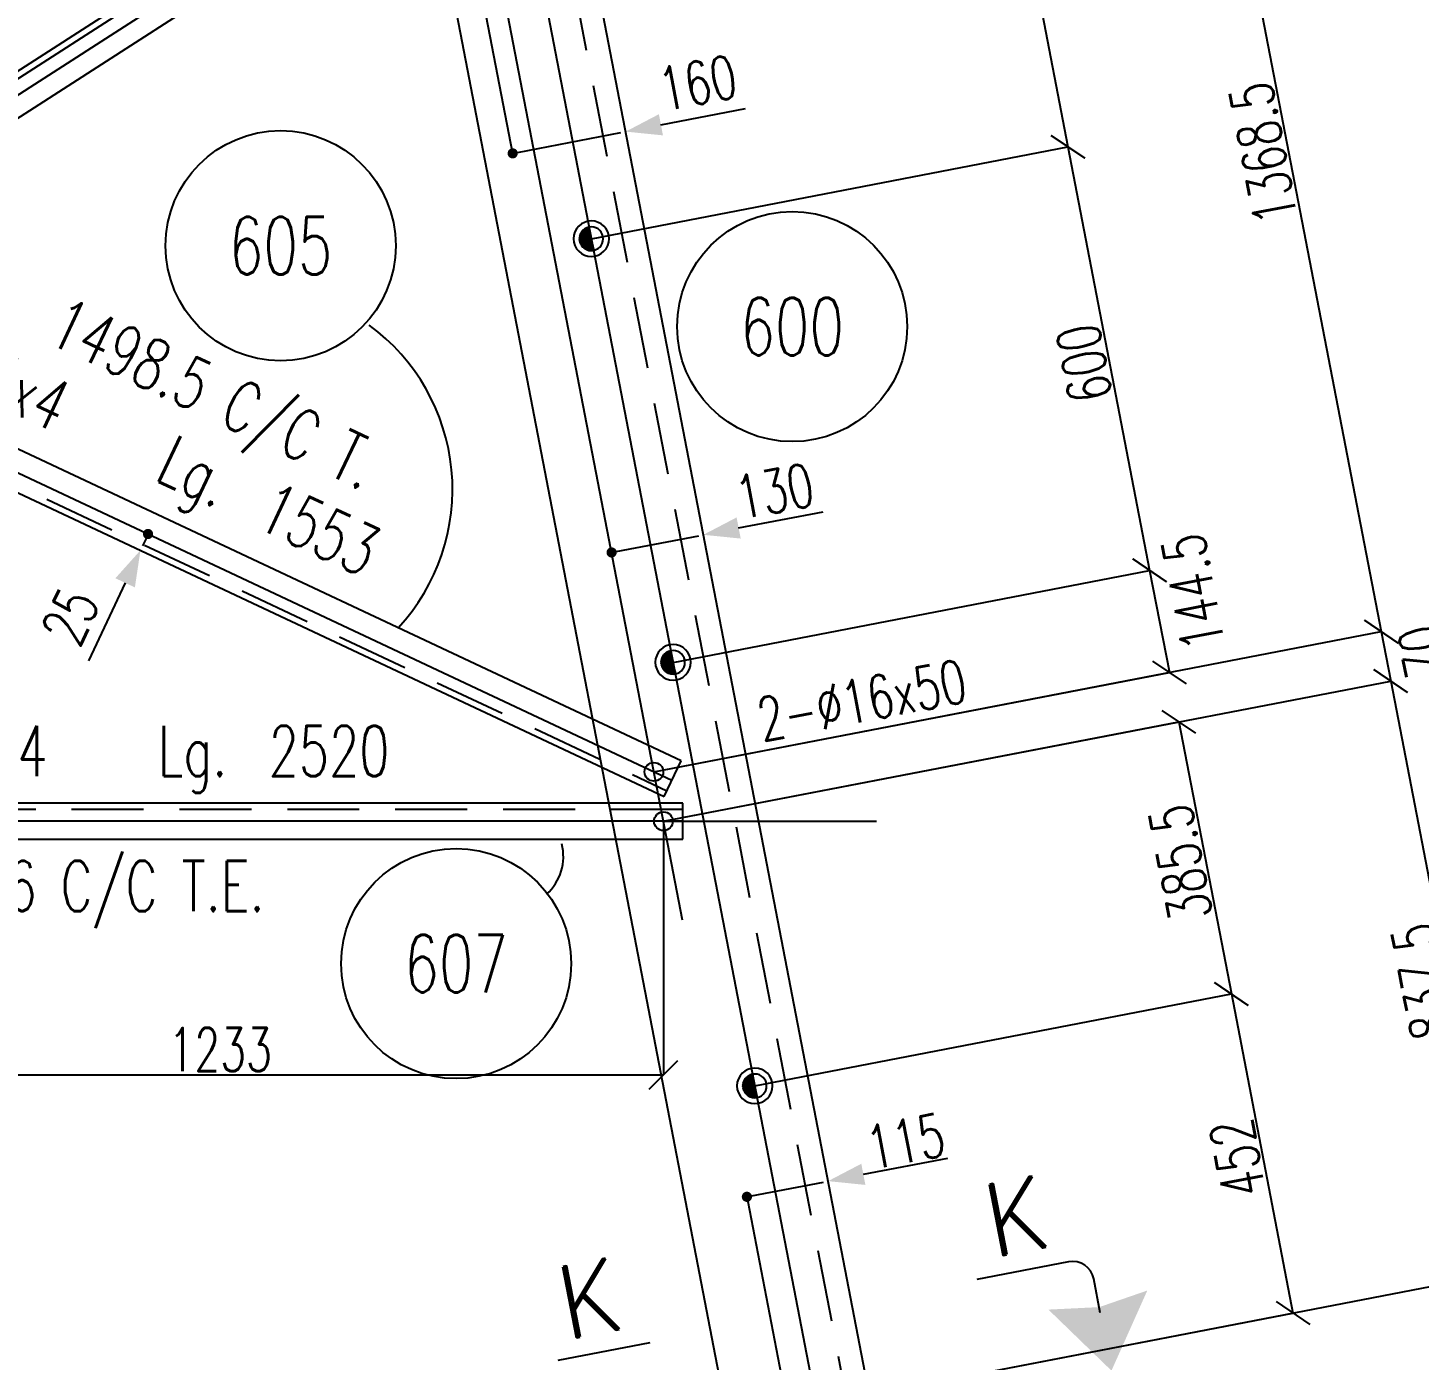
# Model space of a CAD drawing. Extents: x 591592 to 607812, y -3756 to 7724.
# Drawn here: x 601082 to 603017, y 3030 to 4883 of the extents above; entities that cross this region are included whole.
import ezdxf
from ezdxf.enums import TextEntityAlignment as Align

# ---------------------------------------------------------------- set-up
doc = ezdxf.new("R2010")
doc.units = 0
doc.header["$LTSCALE"] = 200
doc.header["$MEASUREMENT"] = 0
doc.linetypes.add('DASHED', pattern=[0.75, 0.5, -0.25])
doc.layers.get('0').update_dxf_attribs({"linetype": 'CONTINUOUS'})
for name, color, linetype in [('ASSI', 6, 'CONTINUOUS'), ('BOLLINI_1', 7, 'CONTINUOUS'), ('FORI', 2, 'CONTINUOUS'), ('LINEA_ANG', 2, 'CONTINUOUS'), ('LS', 7, 'CONTINUOUS'), ('LSP', 3, 'CONTINUOUS'), ('QT_MAL', 7, 'CONTINUOUS'), ('QT_MPR', 7, 'CONTINUOUS'), ('QT_MSP', 7, 'CONTINUOUS'), ('TRAT-Y', 7, 'DASHED')]:
    doc.layers.add(name, color=color, linetype=linetype)
doc.styles.add('QUOTE', font='ROMANS8.SHX', dxfattribs={"width": 0.7})
doc.styles.add('RD', font='ROMAND8.SHX', dxfattribs={"width": 0.7})
doc.styles.add('RQL', font='ROMANS8.SHX', dxfattribs={"width": 0.7})
doc.styles.add('RS', font='ROMANS8.shx', dxfattribs={"width": 0.7})
doc.styles.get("Standard").update_dxf_attribs({"font": 'ROMANS8.SHX', "width": 0.7})
doc.dimstyles.new('FRECCE1', dxfattribs={"dimtxt": 60, "dimasz": 6.66, "dimexe": 0, "dimexo": 0, "dimgap": 1, "dimtad": 1, "dimzin": 0, "dimdsep": 46, "dimtxsty": 'RS', "dimblk1": 'QUOTP', "dimblk2": 'QUOTF', "dimsah": 1, "dimcen": 0, "dimclrd": 2, "dimclre": 2, "dimclrt": 7, "dimadec": 0, "dimazin": 0, "dimtfac": 1, "dimtix": 1, "dimtmove": 2, "dimatfit": 3, "dimldrblk": 'QUOTP', "dimfxl": 1, "dimtolj": 1, "dimtzin": 0, "dimarcsym": 0})
doc.dimstyles.new('TRATTO', dxfattribs={"dimscale": 0, "dimtxt": 60, "dimasz": 40, "dimexe": 0, "dimexo": 0, "dimgap": 5, "dimtad": 1, "dimrnd": 0.5, "dimdsep": 46, "dimtxsty": 'RS', "dimblk1": 'OBLIQUE', "dimblk2": 'OBLIQUE', "dimsah": 1, "dimcen": 0.09, "dimclrd": 2, "dimclre": 2, "dimclrt": 7, "dimadec": 0, "dimazin": 0, "dimtfac": 1, "dimtix": 1, "dimtmove": 2, "dimatfit": 3, "dimfxl": 1, "dimtolj": 1, "dimtzin": 0, "dimarcsym": 0})

# ---------------------------------------------------------------- blocks, each defined once
blk = doc.blocks.new('ASSE98')
blk.add_line((0, 0), (1, 0))
at = {"color": 7, "flags": 1}
for tag, p in [('LAV1', (3.07431, 6.82847)), ('LAV2', (3.07431, 6.49513)), ('LAV3', (3.07431, 6.1618)), ('LAV4', (3.07431, 5.82847)), ('LAV5', (3.07431, 5.49513)), ('LAV6', (3.07431, 5.1618)), ('LAV7', (3.07431, 4.82847)), ('LAV8', (3.07431, 4.49513)), ('LAV9', (3.07431, 4.1618)), ('LAV10', (3.07431, 3.82847))]:
    blk.add_attdef(tag, p, '', height=0.2, dxfattribs=at)
at = {"color": 7, "style": 'QUOTE', "width": 0.5, "flags": 1}
for tag, p in [('TI', (1.38308, 6.82731)), ('DI_S', (1.38308, 6.42178)), ('D_S', (1.38308, 6.02092)), ('E_S', (1.38308, 5.68065)), ('NFORI', (1.36454, 5.29792)), ('ALAR', (1.36349, 4.93246)), ('FAM', (1.3775, 4.54645)), ('ALA', (1.38308, 4.19257)), ('DISP2', (1.38308, 3.84971)), ('DISP1', (1.38308, 3.50686)), ('PINZAF', (1.38308, 3.164)), ('PINZAI', (1.38308, 2.82114)), ('TRP', (1.38308, 2.47829)), ('NP', (1.38308, 2.13543)), ('SV', (1.38308, 1.79257)), ('PESO', (1.38308, 1.44971)), ('QUA', (1.38308, 1.10686)), ('LUN', (1.38308, 0.764)), ('PROF', (1.38308, 0.42114)), ('POS', (1.38308, 0.07829))]:
    blk.add_attdef(tag, p, '', height=0.2, dxfattribs=at)
blk = doc.blocks.new('QUOTP')
at = {"layer": 'ASSI', "color": 2, "const_width": 1.07}
blk.add_lwpolyline([(-0.53, 0, 1), (0.53, 0, 1)], format="xyb", close=True, dxfattribs=at)
blk = doc.blocks.new('QUOTF')
at = {"layer": 'LS', "color": 2}
blk.add_line((7.5, 0), (25.5, 0), dxfattribs=at)
blk.add_solid([(7.5, 2.25), (0, 0), (7.5, -2.25)], dxfattribs=at)
blk = doc.blocks.new('*D21')
at = {"layer": 'QT_MAL', "color": 2, "lineweight": -2, "transparency": 16777216}
for p, q in [((601762.4, 4710), (601906.4, 4737.8)), ((601755.9, 4708.7), (601755.9, 4708.7))]:
    blk.add_line(p, q, dxfattribs=at)
at = {"layer": 'QT_MAL', "color": 2, "lineweight": -2, "transparency": 16777216, "xscale": 6.66, "yscale": 6.66, "zscale": 6.66}
for name, p, rotation in [('QUOTF', (601913, 4739), 10.91543261025215), ('QUOTP', (601755.9, 4708.7), 190.9154326102521)]:
    blk.add_blockref(name, p, dxfattribs=dict(at, rotation=rotation))
at = {"layer": 'QT_MAL', "color": 7, "transparency": 16777216, "insert": (602013.2, 4806.8), "char_height": 60, "attachment_point": 5, "rotation": 10.9154, "style": 'RS'}
blk.add_mtext('\\A1;160', dxfattribs=at)
blk = doc.blocks.new('_OBLIQUE')
at = {"color": 0, "linetype": 'ByBlock'}
blk.add_line((-0.5, -0.5), (0.5, 0.5), dxfattribs=at)
blk = doc.blocks.new('*D18')
at = {"layer": 'LS', "color": 2, "lineweight": -2, "transparency": 16777216}
for p, q in [((604672.5, 5308.5), (605582.1, 5308.5)), ((605582.1, 5308.5), (605582.1, 2251.1)), ((602316.4, 2251.1), (605582.1, 2251.1))]:
    blk.add_line(p, q, dxfattribs=at)
at = {"layer": 'LS', "color": 2, "lineweight": -2, "transparency": 16777216, "xscale": 40, "yscale": 40, "zscale": 40}
for p, rotation in [((605582.1, 5308.5), 90), ((605582.1, 2251.1), 270)]:
    blk.add_blockref('_OBLIQUE', p, dxfattribs=dict(at, rotation=rotation))
at = {"layer": 'LS', "color": 7, "transparency": 16777216, "insert": (605547.1, 3779.8), "char_height": 60, "attachment_point": 5, "rotation": 90, "style": 'RS'}
blk.add_mtext('\\A1;3000', dxfattribs=at)
blk = doc.blocks.new('*D25')
at = {"layer": 'LS', "color": 2, "lineweight": -2, "transparency": 16777216}
for p, q in [((604890.2, 3779.8), (605282.1, 3779.8)), ((605282.1, 3779.8), (605282.1, 2251.1)), ((602316.4, 2251.1), (605282.1, 2251.1))]:
    blk.add_line(p, q, dxfattribs=at)
at = {"layer": 'LS', "color": 2, "lineweight": -2, "transparency": 16777216, "xscale": 40, "yscale": 40, "zscale": 40}
for p, rotation in [((605282.1, 3779.8), 90), ((605282.1, 2251.1), 270)]:
    blk.add_blockref('_OBLIQUE', p, dxfattribs=dict(at, rotation=rotation))
at = {"layer": 'LS', "color": 7, "transparency": 16777216, "insert": (605247.1, 3015.4), "char_height": 60, "attachment_point": 5, "rotation": 90, "style": 'RS'}
blk.add_mtext('\\A1;1500', dxfattribs=at)
blk = doc.blocks.new('16')
blk.add_circle((0, 0), 1)
blk = doc.blocks.new('*D30')
at = {"layer": 'QT_MPR', "color": 2, "lineweight": -2, "transparency": 16777216}
for p, q in [((601437.4, 5589.5), (600340.6, 4883.1)), ((601693.1, 5192.5), (601437.4, 5589.5)), ((600596.3, 4486.1), (600340.6, 4883.1))]:
    blk.add_line(p, q, dxfattribs=at)
at = {"layer": 'QT_MPR', "color": 2, "lineweight": -2, "transparency": 16777216, "xscale": 40, "yscale": 40, "zscale": 40}
for p, rotation in [((601437.4, 5589.5), 32.78461524006343), ((600340.6, 4883.1), 212.7846152400634)]:
    blk.add_blockref('_OBLIQUE', p, dxfattribs=dict(at, rotation=rotation))
at = {"layer": 'QT_MPR', "color": 7, "transparency": 16777216, "insert": (601043.5, 5395.2), "char_height": 60, "attachment_point": 5, "rotation": 32.7846, "style": 'RS'}
blk.add_mtext('\\A1;1304.5', dxfattribs=at)
blk = doc.blocks.new('*D34')
at = {"layer": 'QT_MAL', "color": 2, "lineweight": -2, "transparency": 16777216}
blk.add_line((601900, 4154.8), (602014.6, 4176.9), dxfattribs=at)
at = {"layer": 'QT_MAL', "color": 2, "lineweight": -2, "transparency": 16777216, "xscale": 6.66, "yscale": 6.66, "zscale": 6.66}
for name, p, rotation in [('QUOTF', (602021.1, 4178.2), 10.91543261024502), ('QUOTP', (601893.5, 4153.6), 190.915432610245)]:
    blk.add_blockref(name, p, dxfattribs=dict(at, rotation=rotation))
at = {"layer": 'QT_MAL', "color": 7, "transparency": 16777216, "insert": (602120.1, 4238.9), "char_height": 60, "attachment_point": 5, "rotation": 10.9154, "style": 'RS'}
blk.add_mtext('\\A1;130', dxfattribs=at)
blk = doc.blocks.new('P20')
at = {"color": 0}
for p, q in [((0, 0.98), (0.02, 1)), ((0, 0.94), (0.06, 1)), ((1, -0.01), (0, 0.99)), ((0, 0.89), (0.1, 0.99)), ((0, 0.85), (0.14, 0.99)), ((0, 0.8), (0.18, 0.98)), ((0, 0.76), (0.22, 0.98)), ((0, 0.71), (0.25, 0.97)), ((0, 0.67), (0.29, 0.96)), ((1, -0.05), (0, 0.95)), ((0, 0.62), (0.32, 0.95)), ((0, 0.58), (0.36, 0.93)), ((0, 0.53), (0.39, 0.92)), ((0, 0.49), (0.42, 0.91)), ((1, -0.09), (0, 0.9)), ((0, 0.44), (0.45, 0.89)), ((0, 0.4), (0.48, 0.88)), ((0.99, -0.13), (0, 0.86)), ((0, 0.35), (0.51, 0.86)), ((0, 0.31), (0.54, 0.84)), ((0, 0.26), (0.56, 0.83)), ((0.99, -0.17), (0, 0.81)), ((0, 0.22), (0.59, 0.81)), ((0, 0.17), (0.61, 0.79)), ((0.98, -0.21), (0, 0.77)), ((0, 0.13), (0.64, 0.77)), ((0, 0.08), (0.66, 0.75)), ((0, 0.04), (0.69, 0.73)), ((0.97, -0.25), (0, 0.72)), ((0, -0.01), (0.71, 0.7)), ((0.96, -0.28), (0, 0.68)), ((0, -0.05), (0.73, 0.68)), ((0, -0.1), (0.75, 0.66)), ((0.95, -0.32), (0, 0.63)), ((0, -0.14), (0.77, 0.63)), ((0, -0.19), (0.79, 0.61)), ((0.94, -0.35), (0, 0.59)), ((0, -0.23), (0.81, 0.58)), ((0, -0.28), (0.83, 0.56)), ((0.92, -0.38), (0, 0.54)), ((0, -0.32), (0.85, 0.53)), ((0.91, -0.41), (0, 0.5)), ((0, -0.36), (0.87, 0.5)), ((0, -0.41), (0.88, 0.47)), ((0.9, -0.44), (0, 0.45)), ((0, -0.45), (0.9, 0.44)), ((0.88, -0.47), (0, 0.41)), ((0, -0.5), (0.91, 0.41)), ((0, -0.54), (0.92, 0.38)), ((0.87, -0.5), (0, 0.36)), ((0, -0.59), (0.94, 0.35)), ((0.85, -0.53), (0, 0.32)), ((0, -0.63), (0.95, 0.31)), ((0, -0.68), (0.96, 0.28)), ((0.83, -0.56), (0, 0.27)), ((0, -0.72), (0.97, 0.25)), ((0.81, -0.58), (0, 0.23)), ((0, -0.77), (0.98, 0.21)), ((0.79, -0.61), (0, 0.18)), ((0, -0.81), (0.99, 0.17)), ((0.77, -0.63), (0, 0.14)), ((0, -0.86), (0.99, 0.13)), ((0.75, -0.66), (0, 0.09)), ((0, -0.9), (1, 0.09)), ((0.73, -0.68), (0, 0.05)), ((0, -0.95), (1, 0.05)), ((0.71, -0.7), (0, 0.01)), ((0, -0.99), (1, 0.01)), ((1, 0.04), (0.04, 1)), ((1, 0.09), (0.09, 1)), ((0.99, 0.14), (0.14, 0.99)), ((0.98, 0.19), (0.19, 0.98)), ((0.97, 0.25), (0.25, 0.97)), ((0.95, 0.31), (0.31, 0.95)), ((0.92, 0.38), (0.38, 0.92)), ((0.88, 0.47), (0.47, 0.88)), ((0.81, 0.59), (0.59, 0.81)), ((0.69, -0.73), (0, -0.04)), ((0.66, -0.75), (0, -0.08)), ((0.64, -0.77), (0, -0.13)), ((0.61, -0.79), (0, -0.17)), ((0.59, -0.81), (0, -0.22)), ((0.56, -0.83), (0, -0.26)), ((0.54, -0.84), (0, -0.31)), ((0.51, -0.86), (0, -0.35)), ((0.48, -0.88), (0, -0.4)), ((0.45, -0.89), (0, -0.44)), ((0.42, -0.91), (0, -0.49)), ((0.39, -0.92), (0, -0.53)), ((0.36, -0.93), (0, -0.58)), ((0.32, -0.95), (0, -0.62)), ((0.29, -0.96), (0, -0.67)), ((0.25, -0.97), (0, -0.71)), ((0.22, -0.98), (0, -0.76)), ((0.18, -0.98), (0, -0.8)), ((0.14, -0.99), (0, -0.85)), ((0.1, -0.99), (0, -0.89)), ((0.04, -1), (1, -0.04)), ((0.09, -1), (1, -0.09)), ((0.14, -0.99), (0.99, -0.14)), ((0.19, -0.98), (0.98, -0.19)), ((0.25, -0.97), (0.97, -0.25)), ((0.31, -0.95), (0.95, -0.31)), ((0.38, -0.92), (0.92, -0.38)), ((0.47, -0.88), (0.88, -0.47)), ((0.59, -0.81), (0.81, -0.59))]:
    blk.add_line(p, q, dxfattribs=at)
for radius in [1.5, 1]:
    blk.add_circle((0, 0), radius)
blk = doc.blocks.new('*D40')
at = {"layer": 'QT_MAL', "color": 2, "lineweight": -2, "transparency": 16777216}
blk.add_line((602088.1, 3258.7), (602188, 3277.9), dxfattribs=at)
at = {"layer": 'QT_MAL', "color": 2, "lineweight": -2, "transparency": 16777216, "xscale": 6.66, "yscale": 6.66, "zscale": 6.66}
for name, p, rotation in [('QUOTF', (602194.5, 3279.2), 10.91543261024502), ('QUOTP', (602081.6, 3257.4), 190.915432610245)]:
    blk.add_blockref(name, p, dxfattribs=dict(at, rotation=rotation))
at = {"layer": 'QT_MAL', "color": 7, "transparency": 16777216, "insert": (602302.4, 3334.7), "char_height": 60, "attachment_point": 5, "rotation": 10.9154, "style": 'RS'}
blk.add_mtext('\\A1;115', dxfattribs=at)
blk = doc.blocks.new('*D43')
at = {"layer": 'QT_MPR', "color": 2, "lineweight": -2, "transparency": 16777216}
for p, q in [((601726.8, 5308.5), (602978.7, 5549.9)), ((602978.7, 5549.9), (603568.3, 2492.5)), ((602316.4, 2251.1), (603568.3, 2492.5))]:
    blk.add_line(p, q, dxfattribs=at)
at = {"layer": 'QT_MPR', "color": 2, "lineweight": -2, "transparency": 16777216, "xscale": 40, "yscale": 40, "zscale": 40}
for p, rotation in [((602978.7, 5549.9), 100.915432610245), ((603568.3, 2492.5), 280.915432610245)]:
    blk.add_blockref('_OBLIQUE', p, dxfattribs=dict(at, rotation=rotation))
at = {"layer": 'QT_MPR', "color": 7, "transparency": 16777216, "insert": (603239.1, 4014.6), "char_height": 60, "attachment_point": 5, "rotation": 100.9154, "style": 'RS'}
blk.add_mtext('\\A1;3113.5', dxfattribs=at)
blk = doc.blocks.new('*D52')
at = {"layer": 'QT_MPR', "color": 2, "lineweight": -2, "transparency": 16777216}
for p, q in [((601693.1, 5192.5), (602704.5, 5387.6)), ((602704.5, 5387.6), (602963.7, 4043.5)), ((601952.3, 3848.5), (602963.7, 4043.5))]:
    blk.add_line(p, q, dxfattribs=at)
at = {"layer": 'QT_MPR', "color": 2, "lineweight": -2, "transparency": 16777216, "xscale": 40, "yscale": 40, "zscale": 40}
for p, rotation in [((602704.5, 5387.6), 100.915432610245), ((602963.7, 4043.5), 280.915432610245)]:
    blk.add_blockref('_OBLIQUE', p, dxfattribs=dict(at, rotation=rotation))
at = {"layer": 'QT_MPR', "color": 7, "transparency": 16777216, "insert": (602799.7, 4708.9), "char_height": 60, "attachment_point": 5, "rotation": 100.9154, "style": 'RS'}
blk.add_mtext('\\A1;1368.5', dxfattribs=at)
blk = doc.blocks.new('*D53')
at = {"layer": 'QT_MPR', "color": 2, "lineweight": -2, "transparency": 16777216}
for p, q in [((601952.3, 3848.5), (602963.7, 4043.5)), ((602963.7, 4043.5), (602976.9, 3974.8)), ((601965.6, 3779.8), (602976.9, 3974.8))]:
    blk.add_line(p, q, dxfattribs=at)
at = {"layer": 'QT_MPR', "color": 2, "lineweight": -2, "transparency": 16777216, "xscale": 40, "yscale": 40, "zscale": 40}
for p, rotation in [((602963.7, 4043.5), 100.915432610245), ((602976.9, 3974.8), 280.915432610245)]:
    blk.add_blockref('_OBLIQUE', p, dxfattribs=dict(at, rotation=rotation))
at = {"layer": 'QT_MPR', "color": 7, "transparency": 16777216, "insert": (603022.4, 4015.9), "char_height": 60, "attachment_point": 5, "rotation": 100.9154, "style": 'RS'}
blk.add_mtext('\\A1;70', dxfattribs=at)
blk = doc.blocks.new('*D54')
at = {"layer": 'QT_MPR', "color": 2, "lineweight": -2, "transparency": 16777216}
for p, q in [((601965.6, 3779.8), (602976.9, 3974.8)), ((602976.9, 3974.8), (603135.5, 3152.5)), ((602178.1, 2967.9), (603135.5, 3152.5))]:
    blk.add_line(p, q, dxfattribs=at)
at = {"layer": 'QT_MPR', "color": 2, "lineweight": -2, "transparency": 16777216, "xscale": 40, "yscale": 40, "zscale": 40}
for p, rotation in [((602976.9, 3974.8), 100.915432610245), ((603135.5, 3152.5), 280.915432610245)]:
    blk.add_blockref('_OBLIQUE', p, dxfattribs=dict(at, rotation=rotation))
at = {"layer": 'QT_MPR', "color": 7, "transparency": 16777216, "insert": (603021.8, 3557), "char_height": 60, "attachment_point": 5, "rotation": 100.9154, "style": 'RS'}
blk.add_mtext('\\A1;837.5', dxfattribs=at)
blk = doc.blocks.new('*D55')
at = {"layer": 'QT_MPR', "color": 2, "lineweight": -2, "transparency": 16777216}
for p, q in [((602178.1, 2967.9), (603135.5, 3152.5)), ((603135.5, 3152.5), (603192.3, 2857.9)), ((602234.9, 2673.3), (603192.3, 2857.9))]:
    blk.add_line(p, q, dxfattribs=at)
at = {"layer": 'QT_MPR', "color": 2, "lineweight": -2, "transparency": 16777216, "xscale": 40, "yscale": 40, "zscale": 40}
for p, rotation in [((603135.5, 3152.5), 100.915432610245), ((603192.3, 2857.9), 280.915432610245)]:
    blk.add_blockref('_OBLIQUE', p, dxfattribs=dict(at, rotation=rotation))
at = {"layer": 'QT_MPR', "color": 7, "transparency": 16777216, "insert": (603209, 3023.6), "char_height": 60, "attachment_point": 5, "rotation": 100.9154, "style": 'RS'}
blk.add_mtext('\\A1;75x4', dxfattribs=at)
blk = doc.blocks.new('*D56')
at = {"layer": 'QT_MPR', "color": 2, "lineweight": -2, "transparency": 16777216}
for p, q in [((602178.1, 2967.9), (603135.5, 3152.5)), ((603135.5, 3152.5), (603192.3, 2857.9)), ((602234.9, 2673.3), (603192.3, 2857.9))]:
    blk.add_line(p, q, dxfattribs=at)
at = {"layer": 'QT_MPR', "color": 2, "lineweight": -2, "transparency": 16777216, "xscale": 40, "yscale": 40, "zscale": 40}
for p, rotation in [((603135.5, 3152.5), 100.915432610245), ((603192.3, 2857.9), 280.915432610245)]:
    blk.add_blockref('_OBLIQUE', p, dxfattribs=dict(at, rotation=rotation))
at = {"layer": 'QT_MPR', "color": 7, "transparency": 16777216, "insert": (603129.5, 2998.6), "char_height": 60, "attachment_point": 5, "rotation": 100.9154, "style": 'RS'}
blk.add_mtext('\\A1;300', dxfattribs=at)
blk = doc.blocks.new('*D60')
at = {"layer": 'QT_MSP', "color": 2, "lineweight": -2, "transparency": 16777216}
for p, q in [((601778.1, 5174), (602416.4, 5297.1)), ((602416.4, 5297.1), (602528.1, 4717.8)), ((601865.3, 4590), (602528.1, 4717.8))]:
    blk.add_line(p, q, dxfattribs=at)
at = {"layer": 'QT_MSP', "color": 2, "lineweight": -2, "transparency": 16777216, "xscale": 40, "yscale": 40, "zscale": 40}
for p, rotation in [((602416.4, 5297.1), 100.915432610245), ((602528.1, 4717.8), 280.915432610245)]:
    blk.add_blockref('_OBLIQUE', p, dxfattribs=dict(at, rotation=rotation))
at = {"layer": 'QT_MSP', "color": 7, "transparency": 16777216, "insert": (602437.9, 5000.8), "char_height": 60, "attachment_point": 5, "rotation": 100.9154, "style": 'RS'}
blk.add_mtext('\\A1;590', dxfattribs=at)
blk = doc.blocks.new('*D61')
at = {"layer": 'QT_MSP', "color": 2, "lineweight": -2, "transparency": 16777216}
for p, q in [((601865.3, 4590), (602528.1, 4717.8)), ((602528.1, 4717.8), (602641.7, 4128.7)), ((601978.9, 4000.8), (602641.7, 4128.7))]:
    blk.add_line(p, q, dxfattribs=at)
at = {"layer": 'QT_MSP', "color": 2, "lineweight": -2, "transparency": 16777216, "xscale": 40, "yscale": 40, "zscale": 40}
for p, rotation in [((602528.1, 4717.8), 100.915432610245), ((602641.7, 4128.7), 280.915432610245)]:
    blk.add_blockref('_OBLIQUE', p, dxfattribs=dict(at, rotation=rotation))
at = {"layer": 'QT_MSP', "color": 7, "transparency": 16777216, "insert": (602550.6, 4416.6), "char_height": 60, "attachment_point": 5, "rotation": 100.9154, "style": 'RS'}
blk.add_mtext('\\A1;600', dxfattribs=at)
blk = doc.blocks.new('*D62')
at = {"layer": 'QT_MSP', "color": 2, "lineweight": -2, "transparency": 16777216}
for p, q in [((601978.9, 4000.8), (602641.7, 4128.7)), ((602641.7, 4128.7), (602669.1, 3986.7)), ((601952.3, 3848.5), (602669.1, 3986.7))]:
    blk.add_line(p, q, dxfattribs=at)
at = {"layer": 'QT_MSP', "color": 2, "lineweight": -2, "transparency": 16777216, "xscale": 40, "yscale": 40, "zscale": 40}
for p, rotation in [((602641.7, 4128.7), 100.915432610245), ((602669.1, 3986.7), 280.915432610245)]:
    blk.add_blockref('_OBLIQUE', p, dxfattribs=dict(at, rotation=rotation))
at = {"layer": 'QT_MSP', "color": 7, "transparency": 16777216, "insert": (602702.1, 4098.6), "char_height": 60, "attachment_point": 5, "rotation": 100.9154, "style": 'RS'}
blk.add_mtext('\\A1;144.5', dxfattribs=at)
blk = doc.blocks.new('*D63')
at = {"layer": 'QT_MSP', "color": 2, "lineweight": -2, "transparency": 16777216}
for p, q in [((601965.6, 3779.8), (602682.4, 3918)), ((602682.4, 3918), (602755.3, 3539.5)), ((602092.5, 3411.7), (602755.3, 3539.5))]:
    blk.add_line(p, q, dxfattribs=at)
at = {"layer": 'QT_MSP', "color": 2, "lineweight": -2, "transparency": 16777216, "xscale": 40, "yscale": 40, "zscale": 40}
for p, rotation in [((602682.4, 3918), 100.915432610245), ((602755.3, 3539.5), 280.915432610245)]:
    blk.add_blockref('_OBLIQUE', p, dxfattribs=dict(at, rotation=rotation))
at = {"layer": 'QT_MSP', "color": 7, "transparency": 16777216, "insert": (602684.5, 3722.1), "char_height": 60, "attachment_point": 5, "rotation": 100.9154, "style": 'RS'}
blk.add_mtext('\\A1;385.5', dxfattribs=at)
blk = doc.blocks.new('*D64')
at = {"layer": 'QT_MSP', "color": 2, "lineweight": -2, "transparency": 16777216}
for p, q in [((602092.5, 3411.7), (602755.3, 3539.5)), ((602755.3, 3539.5), (602840.9, 3095.7)), ((602178.1, 2967.9), (602840.9, 3095.7))]:
    blk.add_line(p, q, dxfattribs=at)
at = {"layer": 'QT_MSP', "color": 2, "lineweight": -2, "transparency": 16777216, "xscale": 40, "yscale": 40, "zscale": 40}
for p, rotation in [((602755.3, 3539.5), 100.915432610245), ((602840.9, 3095.7), 280.915432610245)]:
    blk.add_blockref('_OBLIQUE', p, dxfattribs=dict(at, rotation=rotation))
at = {"layer": 'QT_MSP', "color": 7, "transparency": 16777216, "insert": (602763.8, 3311), "char_height": 60, "attachment_point": 5, "rotation": 100.9154, "style": 'RS'}
blk.add_mtext('\\A1;452', dxfattribs=at)
blk = doc.blocks.new('*D97')
at = {"layer": 'QT_MPR', "color": 2, "lineweight": -2, "transparency": 16777216}
for p, q in [((599499.7, 3779.8), (599208.4, 3233.8)), ((599208.4, 3233.8), (601768.4, 1868.2)), ((602048.8, 2393.8), (601768.4, 1868.2))]:
    blk.add_line(p, q, dxfattribs=at)
at = {"layer": 'QT_MPR', "color": 2, "lineweight": -2, "transparency": 16777216, "xscale": 40, "yscale": 40, "zscale": 40}
for p, rotation in [((599208.4, 3233.8), 151.9214835771896), ((601768.4, 1868.2), 331.9214835771895)]:
    blk.add_blockref('_OBLIQUE', p, dxfattribs=dict(at, rotation=rotation))
at = {"layer": 'QT_MPR', "color": 7, "transparency": 16777216, "insert": (600504.9, 2581.9), "char_height": 60, "attachment_point": 5, "rotation": 331.9215, "style": 'RS'}
blk.add_mtext('\\A1;2901.5', dxfattribs=at)
blk = doc.blocks.new('*D104')
at = {"layer": 'QT_MPR', "color": 2, "lineweight": -2, "transparency": 16777216}
for p, q in [((600732.6, 3779.8), (600732.6, 3427.2)), ((601965.6, 3779.8), (601965.6, 3427.2)), ((600732.6, 3427.2), (601965.6, 3427.2))]:
    blk.add_line(p, q, dxfattribs=at)
at = {"layer": 'QT_MPR', "color": 2, "lineweight": -2, "transparency": 16777216, "xscale": 40, "yscale": 40, "zscale": 40}
for p, rotation in [((600732.6, 3427.2), 179.9999999978496), ((601965.6, 3427.2), 359.9999999978495)]:
    blk.add_blockref('_OBLIQUE', p, dxfattribs=dict(at, rotation=rotation))
at = {"layer": 'QT_MPR', "color": 7, "transparency": 16777216, "insert": (601349.1, 3462.2), "char_height": 60, "attachment_point": 5, "rotation": 360, "style": 'RS'}
blk.add_mtext('\\A1;1233', dxfattribs=at)
blk = doc.blocks.new('*D106')
at = {"layer": 'QT_MAL', "color": 2, "lineweight": -2, "transparency": 16777216}
for p, q in [((601246, 4173.2), (601241, 4162.7)), ((601248.8, 4179.3), (601248.8, 4179.3))]:
    blk.add_line(p, q, dxfattribs=at)
at = {"layer": 'QT_MAL', "color": 2, "lineweight": -2, "transparency": 16777216, "xscale": 6.66, "yscale": 6.66, "zscale": 6.66}
for name, p, rotation in [('QUOTP', (601248.8, 4179.3), 64.81802497692998), ('QUOTF', (601238.2, 4156.6), 244.81802497693)]:
    blk.add_blockref(name, p, dxfattribs=dict(at, rotation=rotation))
at = {"layer": 'QT_MAL', "color": 7, "transparency": 16777216, "insert": (601140.8, 4064.5), "char_height": 60, "attachment_point": 5, "rotation": 64.818, "style": 'RS'}
blk.add_mtext('\\A1;25', dxfattribs=at)
blk = doc.blocks.new('bull')
at = {"style": 'RS', "width": 0.7, "flags": 1}
for tag, p in [('NN', (-12.253, 0)), ('DIAMETRO', (0, -4.857)), ('SERRAGGIO', (0, -9.714)), ('LUNGHEZZA', (0, -14.571)), ('NB', (0, -19.429)), ('TIPO', (0, -24.116)), ('EL', (-0.136, -28.999))]:
    blk.add_attdef(tag, p, '', height=3, dxfattribs=at)
at = {"style": 'RS', "width": 0.7}
blk.add_attdef('BULLONE', (0, 0), '', height=3, dxfattribs=at)
blk = doc.blocks.new('xxx')
blk.add_circle((0, 0), 8)
at = {"color": 3, "style": 'RQL', "width": 0.7}
blk.add_attdef('POS', text='', height=4, dxfattribs=at).set_placement((0, 0), align=Align.MIDDLE)
at = {"color": 3, "style": 'RQL', "width": 0.7, "flags": 1}
blk.add_attdef('POS1', (-0.394, -5.419), '', height=2, dxfattribs=at)
at = {"style": 'RQL', "width": 0.7, "flags": 1}
blk.add_attdef('TIPO', (-0.394, -8.657), '', height=2, dxfattribs=at)

msp = doc.modelspace()

# ---------------------------------------------------------------- linework, layer by layer
at = {"layer": 'ASSI', "color": 6}
msp.add_line((601640.2, 5308.467), (601755.855, 4708.747), dxfattribs=at)
at = {"layer": 'LINEA_ANG'}
for p, q in [((602316.131, 2648.444), (601676.473, 5965.328)), ((601480.091, 5927.456), (602119.749, 2610.572)), ((601700.65, 5230.683), (599461.834, 3788.715)), ((599491.616, 3742.476), (601730.432, 5184.444)), ((601990.017, 3863.925), (600584.613, 4524.718)), ((600561.211, 4474.945), (601966.615, 3814.152)), ((601966.615, 3814.152), (601990.017, 3863.925)), ((601992.56, 3804.772), (599472.56, 3804.772)), ((601992.56, 3754.772), (601992.56, 3804.772)), ((599472.56, 3754.772), (601992.56, 3754.772))]:
    msp.add_line(p, q, dxfattribs=at)
at = {"layer": 'LINEA_ANG', "color": 2}
msp.add_line((601705.524, 5223.116), (599466.707, 3781.149), dxfattribs=at)
at = {"layer": 'LS', "color": 6}
for p, q in [((601602.82, 5951.125), (602434.802, 1636.964)), ((601992.067, 3642.321), (601693.112, 5192.523)), ((602080.494, 3262.957), (602255.318, 2356.422))]:
    msp.add_line(p, q, dxfattribs=at)
at = {"layer": 'LS', "color": 2}
msp.add_line((601965.56, 3779.772), (602261.664, 3779.772), dxfattribs=at)
at = {"layer": 'LS', "color": 6}
for centre, radius, start, end in [((601389.079, 4241.408), 283.17, 317.156604, 53.804848), ((601756.789, 3730.538), 69.6, 311.536334, 14.666751)]:
    msp.add_arc(centre, radius, start, end, dxfattribs=at)
at = {"layer": 'LSP'}
for p, q in [((602528.854, 3167), (602401.206, 3142.383)), ((602573.109, 3095.951), (602563.992, 3143.223)), ((601819.307, 3030.164), (601946.955, 3054.781))]:
    msp.add_line(p, q, dxfattribs=at)
msp.add_arc((602534.535, 3137.543), 30, 10.915433, 100.915433, dxfattribs=at)
for points in [[(602588.609, 3015.575), (602638.407, 3127.021), (602571.567, 3103.947)], [(602588.609, 3015.575), (602500.94, 3100.511), (602571.567, 3103.947)]]:
    msp.add_solid(points, dxfattribs=at)
at = {"layer": 'TRAT-Y'}
for p, q in [((602284.71, 2642.385), (601645.052, 5959.269)), ((600565.04, 4483.09), (601970.444, 3822.296)), ((601992.56, 3796.272), (599472.56, 3796.272))]:
    msp.add_line(p, q, dxfattribs=at)

# ---------------------------------------------------------------- block references
at = {"layer": 'ASSI'}
for p, xscale, rotation in [((602316.131, 2648.444), 3378, 100.915432610245), ((601715.812, 5207.143), 2663, 212.7846152400634)]:
    msp.add_blockref('ASSE98', p, dxfattribs=dict(at, xscale=xscale, rotation=rotation))
ref = msp.add_blockref('ASSE98', (600571.848, 4497.569), dxfattribs=dict(at, xscale=1553, rotation=334.81802497693))
ref.add_attrib('PROF', 'L55x4', (600939.008, 4404.814), dxfattribs={"layer": '0', "color": 2, "height": 70, "rotation": 334.818025, "style": 'QUOTE', "width": 0.7})
ref.add_attrib('LUN', '1553', (601395.893, 4189.996), dxfattribs={"layer": '0', "color": 2, "height": 70, "rotation": 334.818025, "style": 'QUOTE', "width": 0.7})
ref.add_attrib('PESO', '1498.5 C/C T.', (601105.763, 4446.725), dxfattribs={"layer": '0', "color": 2, "height": 70, "rotation": 334.818025, "style": 'QUOTE', "width": 0.7})
ref.add_attrib('SV', 'Lg.', (601256.408, 4255.579), dxfattribs={"layer": '0', "color": 2, "height": 70, "rotation": 334.818025, "style": 'QUOTE', "width": 0.7})
ref = msp.add_blockref('ASSE98', (601992.56, 3779.772), dxfattribs=dict(at, xscale=2520, zscale=2520, rotation=179.9999999978496))
ref.add_attrib('PROF', 'L50x4', (600911.614, 3842.465), dxfattribs={"layer": '0', "color": 2, "height": 70, "style": 'QUOTE', "width": 0.7})
ref.add_attrib('LUN', '2520', (601416.48, 3842.465), dxfattribs={"layer": '0', "color": 2, "height": 70, "style": 'QUOTE', "width": 0.7})
ref.add_attrib('PESO', '2466 C/C T.E.', (600925.789, 3654.547), dxfattribs={"layer": '0', "color": 2, "height": 70, "style": 'QUOTE', "width": 0.7})
ref.add_attrib('SV', 'Lg.', (601262.347, 3842.465), dxfattribs={"layer": '0', "color": 2, "height": 70, "style": 'QUOTE', "width": 0.7})
at = {"layer": 'BOLLINI_1'}
for p, xscale, yscale, zscale, values in [((601433.172, 4580.312), 20, 20, 20, {'POS': '605'}), ((602144.584, 4467.798), 19.99799999950235, 19.99799999950235, 19.99799999950235, {'POS': '600'}), ((601677.245, 3581.773), 20, 20, 20, {'POS': '607'})]:
    msp.add_blockref('xxx', p, dxfattribs=dict(at, xscale=xscale, yscale=yscale, zscale=zscale)).add_auto_attribs(values)
at = {"layer": 'FORI'}
for name, p, xscale, yscale, zscale, rotation in [('P20', (601865.314, 4589.987), -16.5, 16.5, 16.5, 14.2878129977173), ('P20', (601978.93, 4000.843), -16.5, 16.5, 16.5, 14.2878129977173), ('16', (601952.305, 3848.506), 13, 13, 13, 0.2350417950000185), ('P20', (602092.546, 3411.698), -16.5, 16.5, 16.5, 14.2878129977173)]:
    msp.add_blockref(name, p, dxfattribs=dict(at, xscale=xscale, yscale=yscale, zscale=zscale, rotation=rotation))
at = {"layer": 'FORI', "xscale": 13, "yscale": 13, "zscale": 13}
msp.add_blockref('16', (601965.56, 3779.772), dxfattribs=at)
at = {"layer": 'LS', "color": 7, "xscale": 20, "yscale": 20, "zscale": 20, "rotation": 11.01645021147494}
msp.add_blockref('bull', (602103.185, 3890.627), dxfattribs=at).add_auto_attribs({'BULLONE': '2-%%c16x50                '})

# ---------------------------------------------------------------- texts
at = {"layer": 'LS', "color": 3, "style": 'RD'}
for p in [(602456.208, 3230.676), (601863.064, 3116.289)]:
    msp.add_text('K', height=100, rotation=10.915433, dxfattribs=at).set_placement(p, align=Align.MIDDLE)

# ---------------------------------------------------------------- dimensions: what is measured, and where the dimension line sits
at = {"layer": 'LS'}
for base, p1, picture, middle in [((605582.103, 2251.077), (604672.506, 5308.467), '*D18', (605547.103, 3779.772)), ((605282.098, 2251.077), (604890.153, 3779.772), '*D25', (605247.098, 3015.425))]:
    dim = msp.add_linear_dim(base=base, p1=p1, p2=(602316.371, 2251.077), angle=90, dimstyle='TRATTO', override={"dimscale": 1, "dimlfac": 0.981228}, dxfattribs=at)
    dim.commit()
    dim.dimension.update_dxf_attribs({"geometry": picture, "text_midpoint": middle})
at = {"layer": 'QT_MAL'}
for base, p1, p2, angle, text, picture, middle in [((601912.961, 4739.045), (601755.855, 4708.747), (601912.961, 4739.045), 10.915433, '160', '*D21', (602013.216, 4806.842)), ((602021.122, 4178.184), (601893.474, 4153.567), (602021.122, 4178.184), 10.915433, '130', '*D34', (602120.073, 4238.859)), ((601238.189, 4156.643), (601248.827, 4179.267), (601238.189, 4156.643), 64.818025, '25', '*D106', (601140.818, 4064.456)), ((602194.494, 3279.18), (602081.565, 3257.402), (602194.494, 3279.18), 10.915433, '115', '*D40', (602302.437, 3334.661))]:
    dim = msp.add_linear_dim(base=base, p1=p1, p2=p2, angle=angle, text=text, dimstyle='FRECCE1', dxfattribs=at)
    dim.commit()
    dim.dimension.update_dxf_attribs({"geometry": picture, "text_midpoint": middle, "dimtype": 128})
at = {"layer": 'QT_MPR'}
for base, p1, p2, angle, text, picture, middle in [((600340.586, 4883.077), (601693.112, 5192.523), (600596.282, 4486.081), 32.784615, '1304.5', '*D30', (601043.459, 5395.197)), ((602963.67, 4043.546), (601693.112, 5192.523), (601952.305, 3848.506), 100.915433, '1368.5', '*D52', (602799.707, 4708.927)), ((602976.925, 3974.813), (601952.305, 3848.506), (601965.56, 3779.772), 100.915433, '70', '*D53', (603022.417, 4015.893)), ((603135.508, 3152.498), (601965.56, 3779.772), (602178.138, 2967.87), 100.915433, '837.5', '*D54', (603021.85, 3557.028)), ((601768.361, 1868.185), (599499.659, 3779.772), (602048.776, 2393.83), 331.921484, '2901.5', '*D97', (600504.864, 2581.89)), ((601965.56, 3427.194), (600732.61, 3779.772), (601965.56, 3779.772), 360, '1233', '*D104', (601349.085, 3462.194)), ((603192.316, 2857.925), (602178.138, 2967.87), (602234.946, 2673.297), 100.915433, '75x4', '*D55', (603208.978, 3023.579)), ((603192.316, 2857.925), (602178.138, 2967.87), (602234.946, 2673.297), 100.915433, '300', '*D56', (603129.545, 2998.584))]:
    dim = msp.add_linear_dim(base=base, p1=p1, p2=p2, angle=angle, text=text, dimstyle='TRATTO', override={"dimscale": 1}, dxfattribs=at)
    dim.commit()
    dim.dimension.update_dxf_attribs({"geometry": picture, "text_midpoint": middle, "dimtype": 128})
dim = msp.add_linear_dim(base=(603568.313, 2492.513), p1=(601726.756, 5308.467), p2=(602316.371, 2251.077), angle=100.915433, dimstyle='TRATTO', override={"dimscale": 1}, dxfattribs=at)
dim.commit()
dim.dimension.update_dxf_attribs({"geometry": '*D43', "text_midpoint": (603239.139, 4014.58), "dimtype": 128})
at = {"layer": 'QT_MSP'}
for base, p1, p2, text, picture, middle in [((602528.112, 4717.807), (601778.139, 5174.047), (601865.314, 4589.987), '590', '*D60', (602437.884, 5000.842)), ((602641.728, 4128.663), (601865.314, 4589.987), (601978.93, 4000.843), '600', '*D61', (602550.553, 4416.607)), ((602669.098, 3986.738), (601978.93, 4000.843), (601952.305, 3848.506), '144.5', '*D62', (602702.065, 4098.578)), ((602755.344, 3539.518), (601965.56, 3779.772), (602092.546, 3411.698), '385.5', '*D63', (602684.481, 3722.134)), ((602840.935, 3095.69), (602092.546, 3411.698), (602178.138, 2967.87), '452', '*D64', (602763.773, 3310.976))]:
    dim = msp.add_linear_dim(base=base, p1=p1, p2=p2, angle=100.915433, text=text, dimstyle='TRATTO', override={"dimscale": 1}, dxfattribs=at)
    dim.commit()
    dim.dimension.update_dxf_attribs({"geometry": picture, "text_midpoint": middle, "dimtype": 128})

doc.saveas('drawing.dxf')
